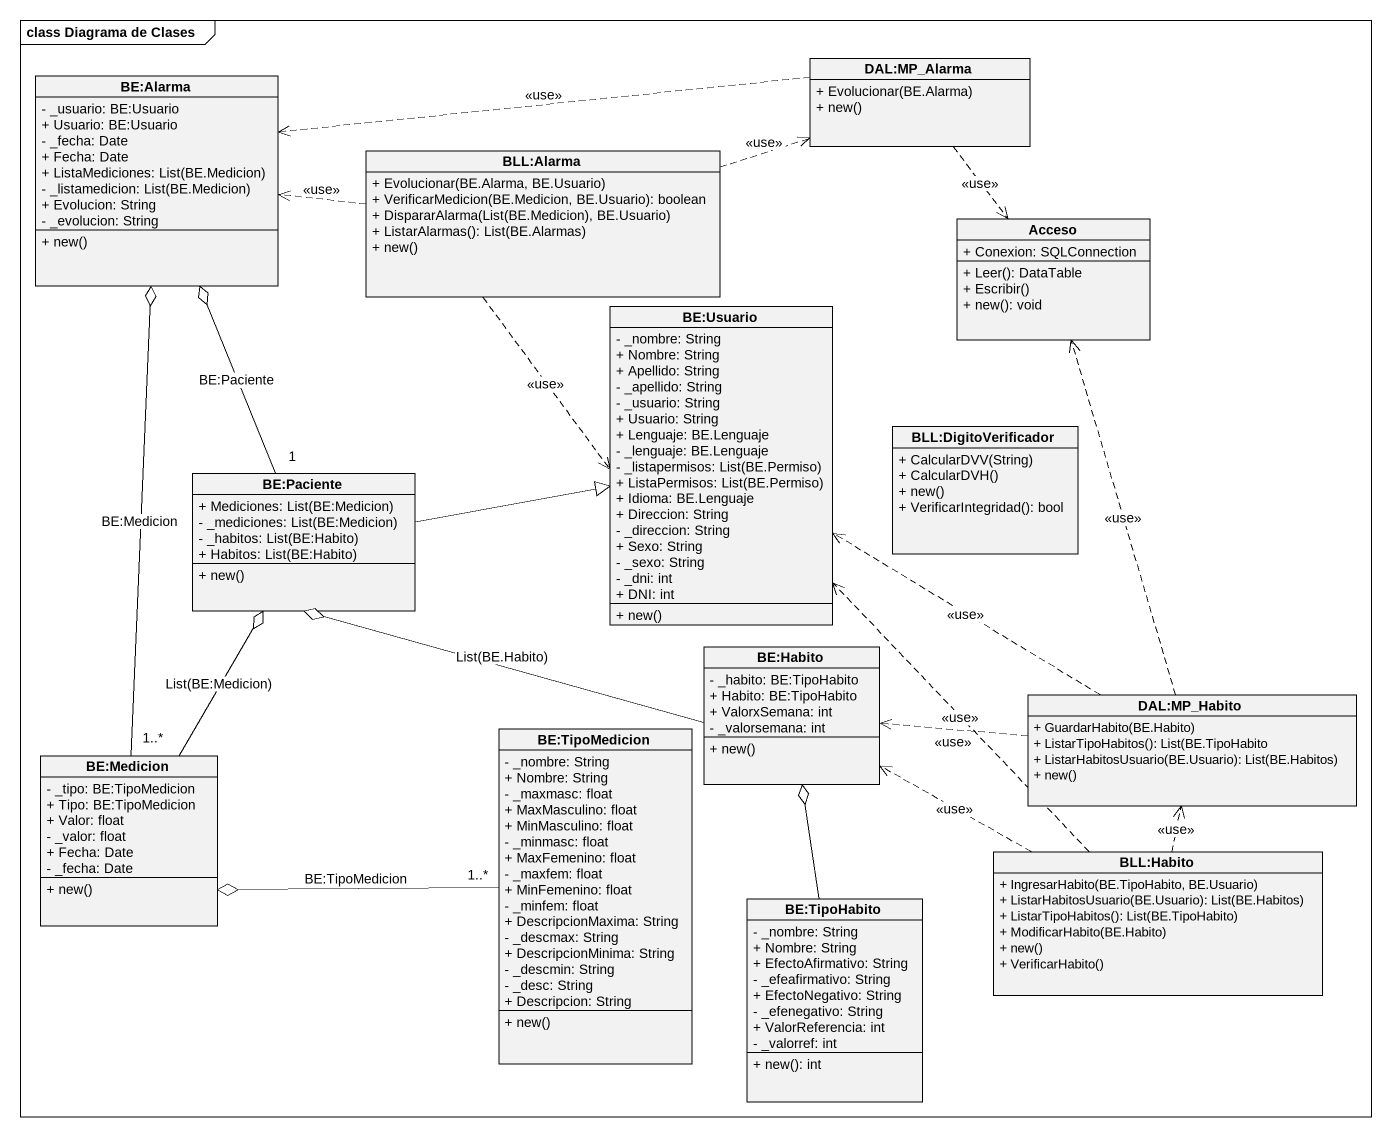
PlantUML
@startuml
mainframe class Diagrama de Clases
hide circle
hide empty members
skinparam classAttributeIconSize 0
class "BE:Alarma" as BE_Alarma {
  - _usuario: BE:Usuario
  + Usuario: BE:Usuario
  - _fecha: Date
  + Fecha: Date
  {field} + ListaMediciones: List(BE.Medicion)
  {field} - _listamedicion: List(BE.Medicion)
  + Evolucion: String
  - _evolucion: String
  + new()
}
class "DAL:MP_Alarma" as DAL_MP_Alarma {
  + Evolucionar(BE.Alarma)
  + new()
}
class "BLL:Alarma" as BLL_Alarma {
  + Evolucionar(BE.Alarma, BE.Usuario)
  + VerificarMedicion(BE.Medicion, BE.Usuario): boolean
  + DispararAlarma(List(BE.Medicion), BE.Usuario)
  + ListarAlarmas(): List(BE.Alarmas)
  + new()
}
class Acceso {
  + Conexion: SQLConnection
  + Leer(): DataTable
  + Escribir()
  + new(): void
}
class "BE:Usuario" as BE_Usuario {
  - _nombre: String
  + Nombre: String
  + Apellido: String
  - _apellido: String
  - _usuario: String
  + Usuario: String
  + Lenguaje: BE.Lenguaje
  - _lenguaje: BE.Lenguaje
  {field} - _listapermisos: List(BE.Permiso)
  {field} + ListaPermisos: List(BE.Permiso)
  + Idioma: BE.Lenguaje
  + Direccion: String
  - _direccion: String
  + Sexo: String
  - _sexo: String
  - _dni: int
  + DNI: int
  + new()
}
class "BLL:DigitoVerificador" as BLL_DigitoVerificador {
  + CalcularDVV(String)
  + CalcularDVH()
  + new()
  + VerificarIntegridad(): bool
}
class "BE:Paciente" as BE_Paciente {
  {field} + Mediciones: List(BE:Medicion)
  {field} - _mediciones: List(BE:Medicion)
  {field} - _habitos: List(BE:Habito)
  {field} + Habitos: List(BE:Habito)
  + new()
}
class "BE:Habito" as BE_Habito {
  - _habito: BE:TipoHabito
  + Habito: BE:TipoHabito
  + ValorxSemana: int
  - _valorsemana: int
  + new()
}
class "BE:TipoMedicion" as BE_TipoMedicion {
  - _nombre: String
  + Nombre: String
  - _maxmasc: float
  + MaxMasculino: float
  + MinMasculino: float
  - _minmasc: float
  + MaxFemenino: float
  - _maxfem: float
  + MinFemenino: float
  - _minfem: float
  + DescripcionMaxima: String
  - _descmax: String
  + DescripcionMinima: String
  - _descmin: String
  - _desc: String
  + Descripcion: String
  + new()
}
class "DAL:MP_Habito" as DAL_MP_Habito {
  + GuardarHabito(BE.Habito)
  + ListarTipoHabitos(): List(BE.TipoHabito
  + ListarHabitosUsuario(BE.Usuario): List(BE.Habitos)
  + new()
}
class "BE:Medicion" as BE_Medicion {
  - _tipo: BE:TipoMedicion
  + Tipo: BE:TipoMedicion
  + Valor: float
  - _valor: float
  + Fecha: Date
  - _fecha: Date
  + new()
}
class "BLL:Habito" as BLL_Habito {
  + IngresarHabito(BE.TipoHabito, BE.Usuario)
  + ListarHabitosUsuario(BE.Usuario): List(BE.Habitos)
  + ListarTipoHabitos(): List(BE.TipoHabito)
  + ModificarHabito(BE.Habito)
  + new()
  + VerificarHabito()
}
class "BE:TipoHabito" as BE_TipoHabito {
  - _nombre: String
  + Nombre: String
  + EfectoAfirmativo: String
  - _efeafirmativo: String
  + EfectoNegativo: String
  - _efenegativo: String
  + ValorReferencia: int
  - _valorref: int
  + new(): int
}
DAL_MP_Alarma .left.> BE_Alarma : <<use>>
DAL_MP_Alarma ..> Acceso : <<use>>
BLL_Alarma .left.> BE_Alarma : <<use>>
BLL_Alarma .right.> DAL_MP_Alarma : <<use>>
BLL_Alarma ..> BE_Usuario : <<use>>
BE_Paciente "1" -up-o BE_Alarma : BE:Paciente
BE_Paciente -right-|> BE_Usuario
BE_Habito -left-o BE_Paciente : List(BE.Habito)
BE_TipoMedicion "1..*" -left-o BE_Medicion : BE:TipoMedicion
DAL_MP_Habito .up.> Acceso : <<use>>
DAL_MP_Habito .up.> BE_Usuario : <<use>>
DAL_MP_Habito .left.> BE_Habito : <<use>>
BE_Medicion "1..*" -up-o BE_Alarma : BE:Medicion
BE_Medicion -up-o BE_Paciente : List(BE:Medicion)
BLL_Habito .up.> BE_Usuario : <<use>>
BLL_Habito .left.> BE_Habito : <<use>>
BLL_Habito .up.> DAL_MP_Habito : <<use>>
BE_TipoHabito -up-o BE_Habito
@enduml
